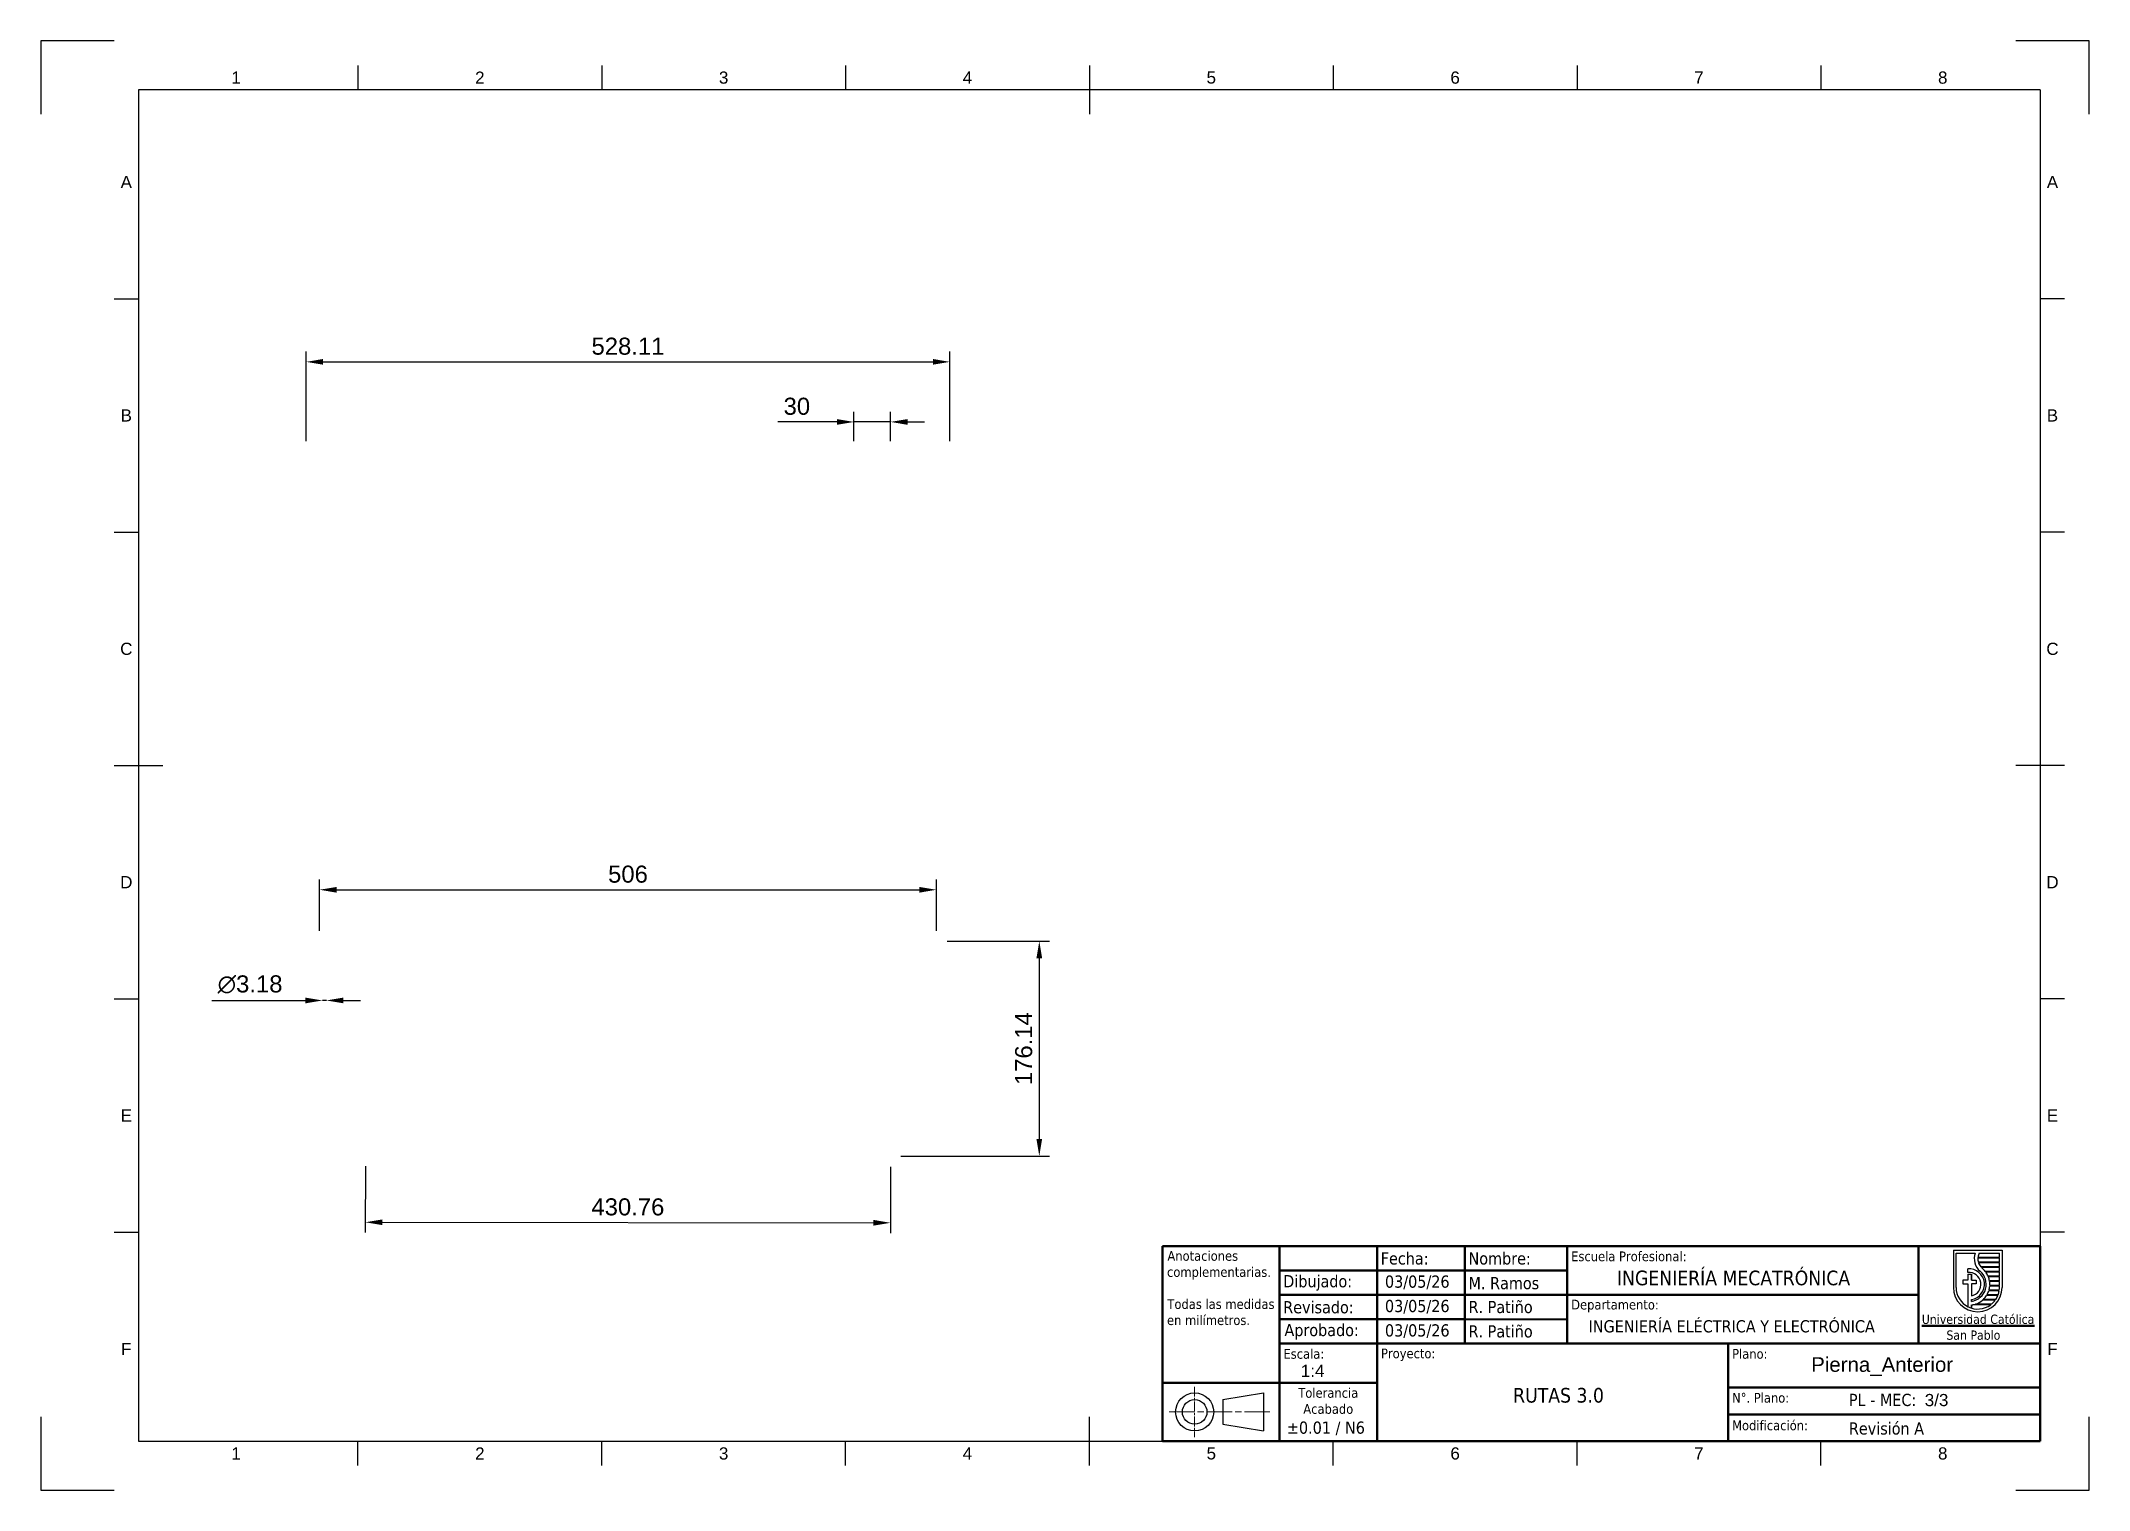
# Paper-space layout 'Piernas_2-Copiar' of a CAD drawing. Header units: millimetres. Extents: x 0 to 420, y 0 to 297.
import ezdxf
from ezdxf.enums import TextEntityAlignment as Align

# ---------------------------------------------------------------- set-up
doc = ezdxf.new("R2010")
doc.units = ezdxf.units.MM
doc.header["$LTSCALE"] = 0.75
doc.linetypes.add('CHAIN', pattern=[0.3543, 0.2362, -0.0295, 0.0591, -0.0295])
for name, color, linetype, lineweight in [('BORDER', 7, 'Continuous', 25), ('FD_Dimensions', 7, 'Continuous', 25), ('Notes', 7, 'Continuous', 25), ('Title (ISO)', 7, 'Continuous', 50), ('TITLEBLOCK', 7, 'Continuous', 35)]:
    doc.layers.add(name, color=color, linetype=linetype, lineweight=lineweight)
doc.styles.add('FusionTitle', font='arial.ttf')
doc.styles.add('MtXpl_Tahoma', font='tahoma.ttf')
doc.styles.add('MtXpl_Tahoma_1', font='tahomabd.ttf')
doc.styles.get("Standard").update_dxf_attribs({"font": 'arial.ttf'})
doc.dimstyles.new('Dim-ISO-25', dxfattribs={"dimtxt": 3.5, "dimasz": 3.5, "dimexe": 2.1, "dimexo": 2.1, "dimgap": 1.4, "dimtad": 1, "dimzin": 12, "dimdsep": 46, "dimtxsty": 'Standard', "dimcen": 0, "dimazin": 3, "dimtp": 0.1, "dimtm": 0.1, "dimtfac": 0.714286, "dimtmove": 0, "dimatfit": 3, "dimfxl": 1, "dimtzin": 12, "dimarcsym": 0})

# ---------------------------------------------------------------- blocks, each defined once
blk = doc.blocks.new('ISO_A3_SHEET')
at = {"layer": 'BORDER'}
for p, q in [((65, 292), (65, 287)), ((115, 292), (115, 287)), ((165, 292), (165, 287)), ((215, 292), (215, 282)), ((265, 292), (265, 287)), ((315, 292), (315, 287)), ((365, 292), (365, 287)), ((410, 287), (20, 287)), ((20, 287), (20, 10)), ((410, 287), (410, 10)), ((15, 244.16666), (20, 244.16666)), ((415, 244.16666), (410, 244.16666)), ((15, 196.33333), (20, 196.33333)), ((415, 196.33333), (410, 196.33333)), ((15, 148.5), (25, 148.5)), ((415, 148.5), (405, 148.5)), ((15, 100.66667), (20, 100.66667)), ((415, 100.66667), (410, 100.66667)), ((15, 52.83334), (20, 52.83334)), ((415, 52.83334), (410, 52.83334)), ((215, 5), (215, 15)), ((20, 10), (410, 10)), ((65, 5), (65, 10)), ((115, 5), (115, 10)), ((165, 5), (165, 10)), ((265, 5), (265, 10)), ((315, 5), (315, 10)), ((365, 5), (365, 10))]:
    blk.add_line(p, q, dxfattribs=at)
at = {"layer": 'Defpoints'}
for p, q in [((15, 297), (0, 297)), ((0, 297), (0, 282)), ((420, 297), (405, 297)), ((420, 282), (420, 297)), ((0, 15), (0, 0)), ((420, 0), (420, 15)), ((0, 0), (15, 0)), ((405, 0), (420, 0))]:
    blk.add_line(p, q, dxfattribs=at)
at = {"layer": 'BORDER', "style": 'FusionTitle'}
for s, p in [('1', (40, 289.5)), ('2', (90, 289.5)), ('3', (140, 289.5)), ('4', (190, 289.5)), ('5', (240, 289.5)), ('6', (290, 289.5)), ('7', (340, 289.5)), ('8', (390, 289.5)), ('A', (17.5, 268.08333)), ('A', (412.5, 268.08333)), ('B', (17.5, 220.25)), ('B', (412.5, 220.25)), ('C', (17.5, 172.41667)), ('C', (412.5, 172.41667)), ('D', (17.5, 124.58334)), ('D', (412.5, 124.58334)), ('E', (17.5, 76.75001)), ('E', (412.5, 76.75001)), ('F', (17.5, 28.91668)), ('F', (412.5, 28.91668)), ('1', (40, 7.5)), ('2', (90, 7.5)), ('3', (140, 7.5)), ('4', (190, 7.5)), ('5', (240, 7.5)), ('6', (290, 7.5)), ('7', (340, 7.5)), ('8', (390, 7.5))]:
    blk.add_text(s, height=2.5, dxfattribs=at).set_placement(p, align=Align.MIDDLE)
blk = doc.blocks.new('MEC_UCSP_2026_ROTULO')
at = {"color": 7, "lineweight": 25}
blk.add_line((-17.82, 39.13), (-7.82, 39.13), dxfattribs=at)
at = {"lineweight": 25}
for p, q in [((-17.82, 39.13), (-17.82, 31.53)), ((-17.26, 31.53), (-17.26, 38.57)), ((-17.26, 38.57), (-13.32, 38.57)), ((-12.52, 38.57), (-8.38, 38.57)), ((-8.38, 37.69), (-8.38, 38.57)), ((-7.82, 39.13), (-7.82, 31.53)), ((-14.86, 34.59), (-14.86, 35.33)), ((-14.86, 34.23), (-14.86, 33.01)), ((-14.86, 34.23), (-14.12, 34.23)), ((-14.12, 34.23), (-14.12, 33.01)), ((-8.38, 37.53), (-12.79, 37.53)), ((-8.38, 37.69), (-12.78, 37.69)), ((-8.38, 36.73), (-12.71, 36.73)), ((-8.38, 36.58), (-12.66, 36.58)), ((-8.38, 35.77), (-12.21, 35.77)), ((-8.38, 35.62), (-12.08, 35.62)), ((-8.38, 34.82), (-11.28, 34.82)), ((-8.38, 34.66), (-11.16, 34.66)), ((-8.38, 33.86), (-10.71, 33.86)), ((-8.38, 33.71), (-10.64, 33.71)), ((-8.38, 36.73), (-8.38, 37.53)), ((-8.38, 35.77), (-8.38, 36.58)), ((-8.38, 34.82), (-8.38, 35.62)), ((-8.38, 33.86), (-8.38, 34.66)), ((-8.38, 32.9), (-8.38, 33.71)), ((-14.86, 33.01), (-15.86, 33.01)), ((-15.86, 33.01), (-15.86, 32.27)), ((-15.86, 32.27), (-14.86, 32.27)), ((-14.86, 32.27), (-14.86, 27.58)), ((-14.12, 33.01), (-13.13, 33.01)), ((-14.12, 32.27), (-14.12, 29.78)), ((-13.13, 32.27), (-14.12, 32.27)), ((-13.13, 33.01), (-13.13, 32.27)), ((-8.7, 29.88), (-11.02, 29.88)), ((-8.64, 30.03), (-10.92, 30.03)), ((-8.44, 30.84), (-10.57, 30.84)), ((-8.41, 30.99), (-10.52, 30.99)), ((-8.38, 32.9), (-10.42, 32.9)), ((-8.38, 32.75), (-10.39, 32.75)), ((-8.38, 31.79), (-10.37, 31.79)), ((-8.38, 31.95), (-10.36, 31.95)), ((-8.38, 31.95), (-8.38, 32.75)), ((-8.38, 31.53), (-8.38, 31.79)), ((-14.12, 29.03), (-14.12, 28.67)), ((-14.12, 27.93), (-14.12, 27.28)), ((-10.17, 27.97), (-13.85, 27.97)), ((-9.97, 28.12), (-13.26, 28.12)), ((-9.22, 28.92), (-11.84, 28.92)), ((-9.12, 29.08), (-11.67, 29.08))]:
    blk.add_line(p, q, dxfattribs=at)
for p, q in [((-14.12, 34.23), (-14.12, 33.01)), ((-14.12, 29.03), (-14.12, 28.67)), ((-14.12, 27.93), (-14.12, 27.28))]:
    blk.add_line(p, q)
for centre, radius, start, end in [((-10.22, 37.4), 3.32, 159.4919, 229.9701), ((-10.22, 37.4), 2.58, 153.2124, 173.7257), ((-14.62, 32.16), 3.17, 279.0593, 94.3439), ((-14.62, 32.16), 2.44, 281.8358, 95.6623), ((-14.62, 32.16), 3.53, 278.1382, 49.9701), ((-10.22, 37.4), 2.58, 177.1373, 195.1765), ((-10.22, 37.4), 2.58, 198.7319, 219.2627), ((-14.62, 32.16), 4.27, 38.4452, 49.9701), ((-14.62, 32.16), 4.27, 23.4265, 35.8674), ((-14.62, 32.16), 4.27, 9.9842, 21.2057), ((-12.82, 31.53), 5, 180, 0), ((-12.82, 31.53), 4.44, 180, 306.7065), ((-14.62, 32.16), 4.27, 313.664, 327.6519), ((-14.62, 32.16), 4.27, 330.0525, 341.8885), ((-14.62, 32.16), 4.27, 344.0373, 355.0278), ((-14.62, 32.16), 4.27, 357.0871, 7.9045), ((-12.82, 31.53), 4.44, 326.5146, 338.2428), ((-12.82, 31.53), 4.44, 340.3541, 351.0741), ((-12.82, 31.53), 4.44, 353.0681, 0), ((-14.62, 32.16), 4.27, 276.7227, 280.4384), ((-14.62, 32.16), 4.27, 288.631, 310.6014), ((-12.82, 31.53), 4.44, 309.8932, 324.1128)]:
    blk.add_arc(centre, radius, start, end, dxfattribs=at)
at = {"lineweight": 35}
blk.add_arc((-10.22, 37.4), 2.58, 223.8063, 229.9701, dxfattribs=at)
at = {"layer": 'Title (ISO)'}
for p, q in [((0, 40), (-180, 40)), ((-180, 40), (-180, 12)), ((-156, 35), (-156, 40)), ((-136, 35), (-136, 40)), ((-118, 35), (-118, 40)), ((-97, 35), (-97, 40)), ((-25, 20), (-25, 40)), ((0, 11), (0, 40)), ((-156, 29.95), (-156, 35)), ((-156, 35), (-136, 35)), ((-136, 35), (-118, 35)), ((-136, 30), (-136, 35)), ((-118, 30), (-118, 35.01)), ((-118, 35), (-97, 35)), ((-97, 30), (-97, 35)), ((-156, 30), (-136, 30)), ((-156, 24.96), (-156, 29.95)), ((-136, 20), (-136, 30)), ((-136, 30), (-136, 30)), ((-118, 30), (-136, 30)), ((-118, 25.06), (-118, 30)), ((-97, 30), (-118, 30)), ((-97, 30), (-25, 30)), ((-97, 25), (-97, 30)), ((-156, 25), (-136, 25)), ((-156, 20), (-156, 24.96)), ((-136, 25), (-118, 25)), ((-118, 20), (-118, 25.06)), ((-97, 24.94), (-118, 25)), ((-97, 20), (-97, 25)), ((-136, 20), (-156, 20)), ((-156, 12), (-156, 20)), ((-136, 12), (-136, 20)), ((-136, 20), (-118, 20)), ((-97, 20), (-118, 20)), ((-97, 20), (-64, 20)), ((-64, 11), (-64, 20)), ((-64, 20), (0, 20)), ((-180, 12), (-156, 12)), ((-180, 0), (-180, 12)), ((-136, 12), (-156, 12)), ((-156, 12), (-156, 0)), ((-136, 12), (-136, 0)), ((-64, 11), (0, 11)), ((-64, 5.5), (-64, 11)), ((0, 0), (0, 11)), ((-64, 0), (-64, 5.5)), ((-64, 5.5), (-0.09, 5.5)), ((-180, 0), (0, 0))]:
    blk.add_line(p, q, dxfattribs=at)
at = {"layer": 'Title (ISO)', "linetype": 'CHAIN', "lineweight": 18, "ltscale": 11.506328}
blk.add_line((-173.41, 11.18), (-173.41, 0.82), dxfattribs=at)
at = {"layer": 'Title (ISO)', "lineweight": 25}
for p, q in [((-167.64, 8.52), (-159.31, 9.9)), ((-167.64, 8.52), (-167.64, 3.48)), ((-159.31, 9.9), (-159.31, 2.1)), ((-167.64, 3.48), (-159.31, 2.1))]:
    blk.add_line(p, q, dxfattribs=at)
at = {"layer": 'Title (ISO)', "linetype": 'CHAIN', "lineweight": 18, "ltscale": 29.126099}
blk.add_line((-178.64, 6), (-158, 6), dxfattribs=at)
at = {"layer": 'Title (ISO)', "lineweight": 25}
for radius in [3.9, 2.52]:
    blk.add_circle((-173.41, 6), radius, dxfattribs=at)
at = {"layer": 'Title (ISO)'}
for s, height, style, p in [('Anotaciones', 2, 'MtXpl_Tahoma', (-179, 36.99)), ('Fecha:', 2.5, 'MtXpl_Tahoma', (-135.25, 36.22)), ('Nombre:', 2.5, 'MtXpl_Tahoma', (-117.25, 36.22)), ('Escuela Profesional:', 2, 'MtXpl_Tahoma', (-96.2, 36.9)), ('complementarias.', 2, 'MtXpl_Tahoma', (-179.08, 33.69)), ('Dibujado:', 2.5, 'MtXpl_Tahoma', (-155.25, 31.55)), ('03/05/26', 2.5, 'MtXpl_Tahoma', (-134.38, 31.47)), ('M. Ramos', 2.5, 'MtXpl_Tahoma', (-117.25, 31.16)), ('INGENIERÍA MECATRÓNICA', 3, 'MtXpl_Tahoma', (-86.81, 31.97)), ('Todas las medidas', 2, 'MtXpl_Tahoma', (-179, 27.11)), ('en milímetros.', 2, 'MtXpl_Tahoma', (-179.08, 23.82)), ('Revisado:', 2.5, 'MtXpl_Tahoma', (-155.25, 26.22)), ('03/05/26', 2.5, 'MtXpl_Tahoma', (-134.38, 26.47)), ('R. Patiño', 2.5, 'MtXpl_Tahoma', (-117.25, 26.27)), ('Departamento:', 2, 'MtXpl_Tahoma', (-96.2, 27)), ('INGENIERÍA ELÉCTRICA Y ELECTRÓNICA', 2.5, 'MtXpl_Tahoma', (-92.63, 22.31)), ('%%UUniversidad Católica', 1.9, 'MtXpl_Tahoma', (-24.29, 24.05)), ('Aprobado:', 2.5, 'MtXpl_Tahoma', (-155, 21.54)), ('03/05/26', 2.5, 'MtXpl_Tahoma', (-134.38, 21.47)), ('R. Patiño', 2.5, 'MtXpl_Tahoma', (-117.25, 21.27)), ('San Pablo', 1.9, 'MtXpl_Tahoma_1', (-19.25, 20.8)), ('Escala:', 2, 'MtXpl_Tahoma', (-155.2, 16.91)), ('Proyecto:', 2, 'MtXpl_Tahoma', (-135.2, 17)), ('Plano:', 2, 'MtXpl_Tahoma', (-63.2, 16.91)), ('Tolerancia', 2, 'MtXpl_Tahoma', (-152.16, 8.91)), ('RUTAS 3.0', 3, 'MtXpl_Tahoma', (-108.11, 7.92)), ('N°. Plano:', 2, 'MtXpl_Tahoma', (-63.2, 7.91)), ('PL - MEC:', 2.5, 'MtXpl_Tahoma', (-39.25, 7.22)), ('Acabado', 2, 'MtXpl_Tahoma', (-151.13, 5.62)), ('Modificación:', 2, 'MtXpl_Tahoma', (-63.2, 2.25)), ('±0.01 / N6', 2.5, 'MtXpl_Tahoma', (-154.49, 1.54)), ('Revisión A', 2.5, 'MtXpl_Tahoma', (-39.25, 1.37))]:
    blk.add_text(s, height=height, dxfattribs=dict(at, style=style)).set_placement(p)
at = {"layer": 'TITLEBLOCK', "lineweight": 13}
for tag, p in [('SCALE', (-151.64, 13.18)), ('SHEET', (-23.69, 7.19))]:
    blk.add_attdef(tag, p, '', height=2.5, dxfattribs=at)
blk = doc.blocks.new('*D110')
at = {"layer": 'Defpoints', "color": 0, "transparency": 16777216}
for p in [(186.4, 231.23), (54.37, 212.86), (186.4, 212.86)]:
    blk.add_point(p, dxfattribs=at)
at = {"layer": 'FD_Dimensions', "color": 0, "lineweight": -2, "transparency": 16777216}
for p, q in [((54.37, 214.96), (54.37, 233.33)), ((57.87, 231.23), (182.9, 231.23)), ((186.4, 214.96), (186.4, 233.33))]:
    blk.add_line(p, q, dxfattribs=at)
at = {"layer": 'FD_Dimensions', "color": 0, "transparency": 16777216}
for points in [[(57.87, 231.82), (57.87, 230.65), (54.37, 231.23)], [(182.9, 231.82), (182.9, 230.65), (186.4, 231.23)]]:
    blk.add_solid(points, dxfattribs=at)
at = {"layer": 'FD_Dimensions', "color": 0, "transparency": 16777216, "insert": (120.38, 234.42), "char_height": 3.5, "attachment_point": 5}
blk.add_mtext('528.11', dxfattribs=at)
blk = doc.blocks.new('*D111')
at = {"layer": 'Defpoints', "color": 0, "transparency": 16777216}
for p in [(174.22, 218.92), (166.72, 212.86), (174.22, 212.86)]:
    blk.add_point(p, dxfattribs=at)
at = {"layer": 'FD_Dimensions', "color": 0, "lineweight": -2, "transparency": 16777216}
for p, q in [((163.22, 218.92), (151.11, 218.92)), ((166.72, 214.96), (166.72, 221.02)), ((174.22, 218.92), (166.72, 218.92)), ((174.22, 214.96), (174.22, 221.02)), ((177.72, 218.92), (181.22, 218.92))]:
    blk.add_line(p, q, dxfattribs=at)
at = {"layer": 'FD_Dimensions', "color": 0, "transparency": 16777216}
for points in [[(163.22, 219.5), (163.22, 218.33), (166.72, 218.92)], [(177.72, 219.5), (177.72, 218.33), (174.22, 218.92)]]:
    blk.add_solid(points, dxfattribs=at)
at = {"layer": 'FD_Dimensions', "color": 0, "transparency": 16777216, "insert": (155.01, 222.11), "char_height": 3.5, "attachment_point": 5}
blk.add_mtext('30', dxfattribs=at)
blk = doc.blocks.new('*D112')
at = {"layer": 'Defpoints', "color": 0, "transparency": 16777216}
for p in [(57.74, 100.34), (58.53, 100.34)]:
    blk.add_point(p, dxfattribs=at)
at = {"layer": 'FD_Dimensions', "color": 0, "lineweight": -2, "transparency": 16777216}
for p, q in [((35.03, 100.33), (54.24, 100.34)), ((58.53, 100.34), (57.74, 100.34)), ((62.03, 100.34), (65.53, 100.35))]:
    blk.add_line(p, q, dxfattribs=at)
at = {"layer": 'FD_Dimensions', "color": 0, "transparency": 16777216}
for points in [[(54.24, 100.92), (54.24, 99.75), (57.74, 100.34)], [(62.03, 100.93), (62.03, 99.76), (58.53, 100.34)]]:
    blk.add_solid(points, dxfattribs=at)
at = {"layer": 'FD_Dimensions', "color": 0, "transparency": 16777216, "insert": (42.88, 103.62), "char_height": 3.5, "attachment_point": 5, "rotation": 0.0359}
blk.add_mtext('∅3.18', dxfattribs=at)
blk = doc.blocks.new('*D113')
at = {"layer": 'Defpoints', "color": 0, "transparency": 16777216}
for p in [(66.53, 68.45), (174.22, 68.34), (174.21, 54.77)]:
    blk.add_point(p, dxfattribs=at)
at = {"layer": 'FD_Dimensions', "color": 0, "lineweight": -2, "transparency": 16777216}
for p, q in [((66.53, 66.35), (66.51, 52.78)), ((174.22, 66.24), (174.2, 52.67)), ((70.01, 54.88), (170.71, 54.77))]:
    blk.add_line(p, q, dxfattribs=at)
at = {"layer": 'FD_Dimensions', "color": 0, "transparency": 16777216}
for points in [[(70.02, 55.46), (70.01, 54.29), (66.51, 54.88)], [(170.71, 55.36), (170.71, 54.19), (174.21, 54.77)]]:
    blk.add_solid(points, dxfattribs=at)
at = {"layer": 'FD_Dimensions', "color": 0, "transparency": 16777216, "insert": (120.36, 58.01), "char_height": 3.5, "attachment_point": 5, "rotation": 359.9422}
blk.add_mtext('430.76', dxfattribs=at)
blk = doc.blocks.new('*D114')
at = {"layer": 'Defpoints', "color": 0, "transparency": 16777216}
for p in [(183.63, 123.03), (57.13, 112.53), (183.63, 112.53)]:
    blk.add_point(p, dxfattribs=at)
at = {"layer": 'FD_Dimensions', "color": 0, "lineweight": -2, "transparency": 16777216}
for p, q in [((57.13, 114.63), (57.13, 125.13)), ((60.63, 123.03), (180.13, 123.03)), ((183.63, 114.63), (183.63, 125.13))]:
    blk.add_line(p, q, dxfattribs=at)
at = {"layer": 'FD_Dimensions', "color": 0, "transparency": 16777216}
for points in [[(60.63, 123.61), (60.63, 122.44), (57.13, 123.03)], [(180.13, 123.61), (180.13, 122.44), (183.63, 123.03)]]:
    blk.add_solid(points, dxfattribs=at)
at = {"layer": 'FD_Dimensions', "color": 0, "transparency": 16777216, "insert": (120.38, 126.21), "char_height": 3.5, "attachment_point": 5, "rotation": 359.9995}
blk.add_mtext('506', dxfattribs=at)
blk = doc.blocks.new('*D115')
at = {"layer": 'Defpoints', "color": 0, "transparency": 16777216}
for p in [(183.73, 112.49), (174.22, 68.45), (204.73, 68.45)]:
    blk.add_point(p, dxfattribs=at)
at = {"layer": 'FD_Dimensions', "color": 0, "lineweight": -2, "transparency": 16777216}
for p, q in [((185.83, 112.49), (206.83, 112.49)), ((204.73, 108.99), (204.73, 71.95)), ((176.32, 68.45), (206.83, 68.45))]:
    blk.add_line(p, q, dxfattribs=at)
at = {"layer": 'FD_Dimensions', "color": 0, "transparency": 16777216}
for points in [[(204.14, 108.99), (205.31, 108.99), (204.73, 112.49)], [(204.14, 71.95), (205.31, 71.95), (204.73, 68.45)]]:
    blk.add_solid(points, dxfattribs=at)
at = {"layer": 'FD_Dimensions', "color": 0, "transparency": 16777216, "insert": (201.54, 90.47), "char_height": 3.5, "attachment_point": 5, "rotation": 90}
blk.add_mtext('176.14', dxfattribs=at)

psp = doc.layouts.new('Piernas_2-Copiar')

# ---------------------------------------------------------------- block references
at = {"layer": 'BORDER'}
psp.add_blockref('ISO_A3_SHEET', (0, 0), dxfattribs=at)
at = {"layer": 'TITLEBLOCK'}
psp.add_blockref('MEC_UCSP_2026_ROTULO', (410, 10), dxfattribs=at).add_auto_attribs({'SCALE': '1:4', 'SHEET': '3/3'})

# ---------------------------------------------------------------- texts
at = {"layer": 'Notes', "insert": (345.4447, 27.2252), "char_height": 3, "attachment_point": 1}
psp.add_mtext_dynamic_manual_height_columns('\\pi17.57299;Pierna_Anterior', width=64, gutter_width=17.5, heights=[0], dxfattribs=at)

# ---------------------------------------------------------------- dimensions: what is measured, and where the dimension line sits
at = {"layer": 'FD_Dimensions'}
for base, p1, p2, picture, middle in [((186.3979, 231.2331), (54.3711, 212.8592), (186.3979, 212.8592), '*D110', (120.3845, 231.2331)), ((174.2193, 218.9175), (166.7192, 212.8592), (174.2193, 212.8592), '*D111', (155.0053, 218.9175))]:
    dim = psp.add_linear_dim(base=base, p1=p1, p2=p2, angle=0, dimstyle='Dim-ISO-25', override={"dimlfac": -4}, dxfattribs=at)
    dim.commit()
    dim.dimension.update_dxf_attribs({"geometry": picture, "text_midpoint": middle, "dimtype": 161})
for p1, p2, distance, picture, middle in [((57.1289, 112.5274), (183.6287, 112.5263), 10.5, '*D114', (120.3789, 126.2139)), ((66.5282, 68.4504), (174.2193, 68.3417), -13.5707, '*D113', (120.3633, 58.0135))]:
    dim = psp.add_aligned_dim(p1=p1, p2=p2, distance=distance, dimstyle='Dim-ISO-25', override={"dimlfac": -4, "dimclrd": 0, "dimclre": 0}, dxfattribs=at)
    dim.commit()
    dim.dimension.update_dxf_attribs({"geometry": picture, "text_midpoint": middle})
dim = psp.add_linear_dim(base=(204.725, 68.4529), p1=(183.725, 112.4867), p2=(174.2193, 68.4529), angle=90, dimstyle='Dim-ISO-25', override={"dimlfac": -4, "dimclrd": 0, "dimclre": 0}, dxfattribs=at)
dim.commit()
dim.dimension.update_dxf_attribs({"geometry": '*D115', "text_midpoint": (201.538, 90.4698)})
dim = psp.add_diameter_dim_2p(p1=(58.5304, 100.3408), p2=(57.7354, 100.3403), dimstyle='Dim-ISO-25', override={"dimlfac": -4, "dimclrd": 0, "dimclre": 0}, dxfattribs=at)
dim.commit()
dim.dimension.update_dxf_attribs({"geometry": '*D112', "text_midpoint": (42.8822, 100.331), "dimtype": 163})

doc.saveas('drawing.dxf')
